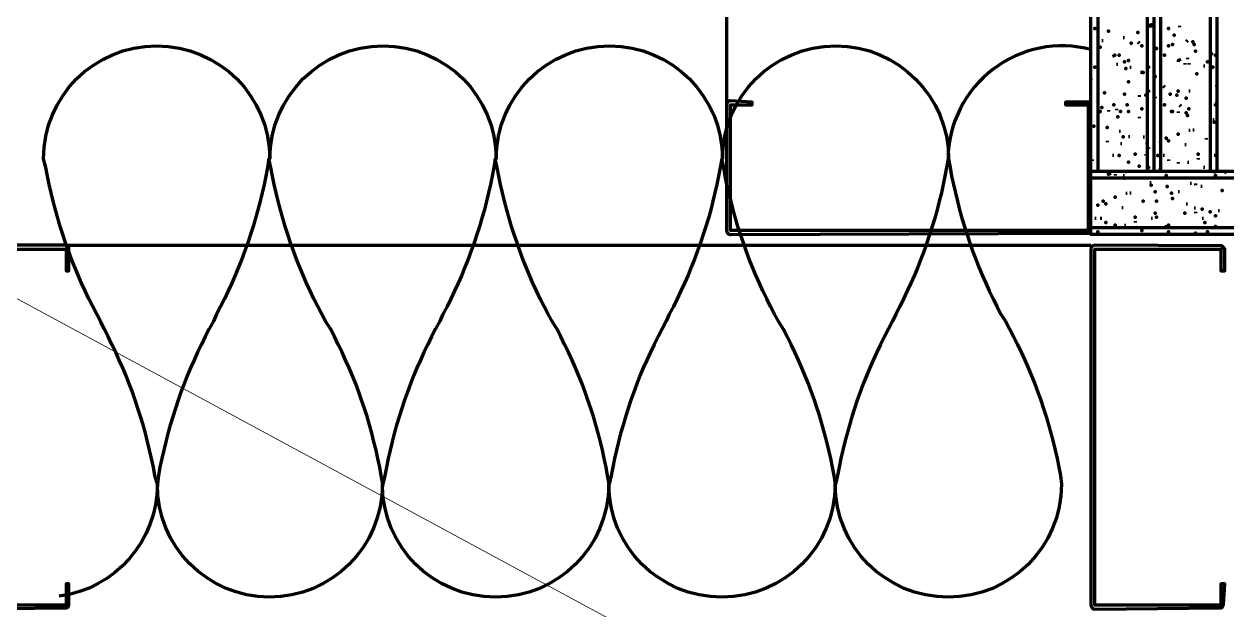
# Model space of a CAD drawing. Extents: x -83.6 to -32.7, y 325.7 to 417.7.
# Drawn here: x -65.46 to -53.48, y 359.05 to 364.89 of the extents above; entities that cross this region are included whole.
import ezdxf

# ---------------------------------------------------------------- set-up
doc = ezdxf.new("R2010")
doc.units = 0
doc.header["$MEASUREMENT"] = 0
for name, color, linetype, lineweight in [('Dt-Line 1', 9, 'Continuous', 0), ('Dt-Line 3', 7, 'Continuous', 15), ('Dt-Text', 121, 'Continuous', 20)]:
    doc.layers.add(name, color=color, linetype=linetype, lineweight=lineweight)
doc.styles.get("Standard").update_dxf_attribs({"font": 'Arial.ttf'})
doc.dimstyles.new('1 & 1 Half', dxfattribs={"dimtxt": 0.75, "dimasz": 0.75, "dimexe": 1, "dimexo": 0.375, "dimgap": 0.5, "dimtad": 1, "dimdec": 4, "dimzin": 3, "dimdsep": 46, "dimlunit": 4, "dimtxsty": 'Standard', "dimblk": 'ARCHTICK', "dimcen": 0.09375, "dimdle": 1, "dimclrd": 253, "dimclre": 253, "dimclrt": 256, "dimadec": 0, "dimazin": 0, "dimtfac": 0.6, "dimtdec": 4, "dimtix": 1, "dimtmove": 2, "dimatfit": 0, "dimfxl": 1, "dimfrac": 1, "dimtolj": 1, "dimtzin": 0, "dimlwd": 9, "dimlwe": 9, "dimarcsym": 0})

# ---------------------------------------------------------------- blocks, each defined once
blk = doc.blocks.new('_ArchTick')
at = {"color": 0, "linetype": 'ByBlock', "const_width": 0.15}
blk.add_lwpolyline([(-0.5, -0.5), (0.5, 0.5)], dxfattribs=at)

msp = doc.modelspace()

# ---------------------------------------------------------------- linework, layer by layer
at = {"layer": 'Dt-Line 1', "linetype": 'Continuous', "lineweight": 158}
for p, q in [((-53.958, 364.868), (-53.958, 364.855)), ((-54.731, 364.721), (-54.718, 364.721)), ((-54.505, 364.748), (-54.518, 364.748)), ((-54.371, 364.708), (-54.358, 364.695)), ((-53.878, 364.721), (-53.891, 364.708)), ((-54.571, 364.481), (-54.585, 364.481)), ((-53.905, 364.495), (-53.905, 364.481)), ((-53.878, 364.548), (-53.878, 364.535)), ((-53.865, 364.495), (-53.865, 364.481)), ((-54.451, 364.455), (-54.438, 364.455)), ((-53.718, 364.468), (-53.705, 364.468)), ((-54.118, 364.268), (-54.105, 364.255)), ((-54.358, 364.175), (-54.358, 364.161)), ((-54.198, 364.161), (-54.198, 364.148)), ((-53.851, 364.215), (-53.865, 364.215)), ((-54.665, 364.028), (-54.665, 364.015)), ((-54.585, 364.041), (-54.585, 364.028)), ((-53.971, 364.015), (-53.971, 364.001)), ((-53.958, 364.081), (-53.945, 364.068)), ((-54.358, 363.961), (-54.358, 363.948)), ((-53.625, 363.935), (-53.611, 363.935)), ((-54.545, 363.815), (-54.558, 363.815)), ((-54.451, 363.761), (-54.465, 363.761)), ((-54.318, 363.761), (-54.305, 363.761)), ((-53.865, 363.828), (-53.851, 363.828)), ((-53.811, 363.828), (-53.825, 363.828)), ((-54.678, 363.721), (-54.678, 363.708)), ((-54.545, 363.695), (-54.531, 363.695)), ((-54.265, 363.655), (-54.265, 363.641)), ((-53.891, 363.681), (-53.905, 363.681)), ((-53.691, 363.748), (-53.691, 363.735)), ((-54.825, 363.535), (-54.825, 363.521)), ((-54.611, 363.575), (-54.625, 363.575)), ((-54.291, 363.588), (-54.291, 363.575)), ((-54.211, 363.548), (-54.211, 363.535)), ((-54.105, 363.575), (-54.118, 363.575)), ((-54.065, 363.535), (-54.065, 363.521)), ((-53.771, 363.548), (-53.771, 363.535)), ((-53.598, 363.575), (-53.611, 363.575)), ((-53.971, 363.508), (-53.971, 363.495)), ((-53.878, 363.508), (-53.865, 363.508)), ((-53.705, 363.455), (-53.718, 363.455)), ((-53.611, 363.415), (-53.611, 363.401)), ((-53.505, 363.415), (-53.491, 363.401)), ((-54.598, 363.388), (-54.598, 363.375)), ((-54.518, 363.375), (-54.505, 363.375)), ((-54.251, 363.308), (-54.238, 363.308)), ((-53.838, 363.295), (-53.851, 363.295)), ((-53.798, 363.295), (-53.798, 363.281)), ((-54.491, 363.201), (-54.478, 363.201)), ((-54.438, 363.201), (-54.451, 363.201)), ((-53.958, 363.215), (-53.971, 363.215)), ((-53.731, 363.268), (-53.745, 363.268)), ((-54.518, 363.055), (-54.531, 363.055)), ((-53.891, 363.095), (-53.878, 363.095)), ((-53.811, 363.055), (-53.798, 363.055)), ((-54.785, 362.948), (-54.798, 362.948)), ((-54.731, 362.948), (-54.745, 362.948)), ((-54.398, 362.921), (-54.398, 362.908)), ((-54.225, 362.948), (-54.238, 362.948)), ((-53.798, 363.015), (-53.798, 363.001)), ((-53.718, 362.948), (-53.731, 362.948)), ((-53.571, 363.028), (-53.558, 363.028)), ((-54.505, 362.881), (-54.491, 362.881)), ((-54.091, 362.881), (-54.091, 362.868))]:
    msp.add_line(p, q, dxfattribs=at)
for points in [[(-54.798, 364.841), (-54.798, 364.841), (-54.798, 364.841)], [(-54.065, 364.841), (-54.065, 364.841), (-54.065, 364.841)], [(-54.665, 364.815), (-54.665, 364.815), (-54.665, 364.815)], [(-54.371, 364.801), (-54.371, 364.801), (-54.371, 364.801)], [(-54.011, 364.775), (-54.011, 364.775), (-54.011, 364.775)], [(-53.825, 364.708), (-53.825, 364.708), (-53.825, 364.708)], [(-54.745, 364.655), (-54.745, 364.655), (-54.745, 364.655)], [(-54.438, 364.695), (-54.438, 364.695), (-54.438, 364.695)], [(-54.331, 364.668), (-54.331, 364.668), (-54.331, 364.668)], [(-54.185, 364.641), (-54.185, 364.641), (-54.185, 364.641)], [(-54.065, 364.668), (-54.065, 364.668), (-54.065, 364.668)], [(-54.025, 364.681), (-54.025, 364.681), (-54.025, 364.681)], [(-53.811, 364.681), (-53.811, 364.681), (-53.811, 364.681)], [(-53.798, 364.615), (-53.798, 364.615), (-53.798, 364.615)], [(-54.625, 364.561), (-54.598, 364.575), (-54.611, 364.575)], [(-54.558, 364.575), (-54.558, 364.575), (-54.558, 364.575)], [(-54.505, 364.508), (-54.505, 364.508), (-54.505, 364.508)], [(-54.465, 364.521), (-54.465, 364.521), (-54.465, 364.521)], [(-54.105, 364.575), (-54.105, 364.575), (-54.105, 364.575)], [(-53.945, 364.535), (-53.971, 364.521), (-53.971, 364.508)], [(-53.678, 364.508), (-53.678, 364.508), (-53.678, 364.508)], [(-53.638, 364.588), (-53.638, 364.588), (-53.638, 364.588)], [(-53.598, 364.575), (-53.598, 364.575), (-53.598, 364.575)], [(-54.798, 364.455), (-54.798, 364.455), (-54.798, 364.455)], [(-54.491, 364.441), (-54.491, 364.441), (-54.491, 364.441)], [(-54.318, 364.401), (-54.345, 364.401)], [(-54.265, 364.455), (-54.265, 364.455), (-54.265, 364.455)], [(-54.198, 364.361), (-54.198, 364.361), (-54.198, 364.361)], [(-53.785, 364.388), (-53.785, 364.388), (-53.785, 364.388)], [(-53.625, 364.455), (-53.625, 364.455), (-53.625, 364.455)], [(-54.838, 364.335), (-54.838, 364.335), (-54.838, 364.335)], [(-54.465, 364.308), (-54.465, 364.308), (-54.465, 364.308)], [(-53.585, 364.268), (-53.585, 364.268), (-53.585, 364.268)], [(-54.705, 364.201), (-54.705, 364.201), (-54.705, 364.201)], [(-54.505, 364.188), (-54.505, 364.188), (-54.505, 364.188)], [(-54.291, 364.175), (-54.291, 364.175), (-54.291, 364.175)], [(-54.265, 364.215), (-54.265, 364.215), (-54.265, 364.215)], [(-54.051, 364.188), (-54.051, 364.188), (-54.051, 364.188)], [(-53.985, 364.175), (-53.985, 364.175), (-53.985, 364.175)], [(-53.971, 364.215), (-53.971, 364.215), (-53.971, 364.215)], [(-53.891, 364.148), (-53.891, 364.148), (-53.891, 364.148)], [(-54.745, 364.015), (-54.745, 364.015), (-54.745, 364.015)], [(-54.731, 364.055), (-54.731, 364.055), (-54.731, 364.055)], [(-54.611, 364.081), (-54.611, 364.081), (-54.611, 364.081)], [(-54.545, 364.015), (-54.545, 364.015), (-54.545, 364.015)], [(-54.478, 364.081), (-54.478, 364.081), (-54.478, 364.081)], [(-54.465, 364.015), (-54.465, 364.015), (-54.465, 364.015)], [(-54.331, 364.041), (-54.331, 364.041), (-54.331, 364.041)], [(-54.105, 364.081), (-54.105, 364.081), (-54.105, 364.081)], [(-53.891, 364.001), (-53.891, 364.001), (-53.891, 364.001)], [(-53.865, 364.041), (-53.865, 364.041), (-53.865, 364.041)], [(-53.598, 364.081), (-53.598, 364.081), (-53.598, 364.081)], [(-53.585, 364.108), (-53.585, 364.108), (-53.585, 364.108)], [(-54.571, 363.961), (-54.571, 363.961), (-54.571, 363.961)], [(-53.878, 363.975), (-53.878, 363.975), (-53.878, 363.975)], [(-53.611, 363.908), (-53.611, 363.908), (-53.611, 363.908)], [(-54.811, 363.868), (-54.811, 363.868), (-54.811, 363.868)], [(-54.678, 363.855), (-54.678, 363.855), (-54.678, 363.855)], [(-54.518, 363.761), (-54.518, 363.761), (-54.518, 363.761)], [(-53.971, 363.788), (-53.971, 363.788), (-53.971, 363.788)], [(-54.278, 363.695), (-54.278, 363.695), (-54.278, 363.695)], [(-54.145, 363.708), (-54.145, 363.708), (-54.145, 363.708)], [(-54.091, 363.748), (-54.091, 363.748), (-54.091, 363.748)], [(-54.065, 363.721), (-54.065, 363.721), (-54.065, 363.721)], [(-54.558, 363.575), (-54.558, 363.575), (-54.558, 363.575)], [(-54.398, 363.588), (-54.398, 363.588), (-54.398, 363.588)], [(-54.171, 363.575), (-54.171, 363.575), (-54.171, 363.575)], [(-53.771, 363.588), (-53.771, 363.588), (-53.771, 363.588)], [(-54.665, 363.388), (-54.638, 363.401)], [(-54.491, 363.415), (-54.491, 363.415), (-54.491, 363.415)], [(-54.465, 363.508), (-54.465, 363.508), (-54.465, 363.508)], [(-54.358, 363.468), (-54.358, 363.468), (-54.358, 363.468)], [(-54.265, 363.455), (-54.265, 363.455), (-54.265, 363.455)], [(-54.145, 363.441), (-54.145, 363.441), (-54.145, 363.441)], [(-54.505, 363.348), (-54.505, 363.348), (-54.505, 363.348)], [(-54.238, 363.281), (-54.238, 363.281), (-54.238, 363.281)], [(-54.091, 363.375), (-54.091, 363.375), (-54.091, 363.375)], [(-53.598, 363.375), (-53.598, 363.375), (-53.598, 363.375)], [(-54.598, 363.161), (-54.598, 363.161), (-54.598, 363.161)], [(-54.198, 363.215), (-54.198, 363.215), (-54.198, 363.215)], [(-54.078, 363.268), (-54.078, 363.268), (-54.078, 363.268)], [(-54.038, 363.201), (-54.038, 363.201), (-54.038, 363.201)], [(-53.531, 363.228), (-53.531, 363.228), (-53.531, 363.228)], [(-54.771, 363.081), (-54.771, 363.081), (-54.771, 363.081)], [(-54.718, 363.121), (-54.718, 363.121), (-54.718, 363.121)], [(-54.691, 363.095), (-54.691, 363.095), (-54.691, 363.095)], [(-54.318, 363.121), (-54.318, 363.121), (-54.318, 363.121)], [(-54.185, 363.121), (-54.185, 363.121), (-54.185, 363.121)], [(-54.025, 363.148), (-54.025, 363.148), (-54.025, 363.148)], [(-53.731, 363.041), (-53.731, 363.041), (-53.731, 363.041)], [(-54.398, 362.961), (-54.398, 362.961), (-54.398, 362.961)], [(-54.198, 363.001), (-54.198, 363.001), (-54.198, 363.001)], [(-54.185, 362.961), (-54.185, 362.961), (-54.185, 362.961)], [(-53.905, 363.001), (-53.905, 363.001), (-53.905, 363.001)], [(-53.651, 363.015), (-53.651, 363.015), (-53.651, 363.015)], [(-53.598, 362.975), (-53.598, 362.975), (-53.598, 362.975)], [(-54.771, 362.815), (-54.771, 362.815), (-54.771, 362.815)], [(-54.691, 362.908), (-54.691, 362.908), (-54.691, 362.908)], [(-54.598, 362.881), (-54.598, 362.881), (-54.598, 362.881)], [(-54.331, 362.828), (-54.331, 362.828), (-54.331, 362.828)], [(-54.065, 362.881), (-54.065, 362.881), (-54.065, 362.881)], [(-54.065, 362.815), (-54.065, 362.815), (-54.065, 362.815)], [(-53.798, 362.801), (-53.798, 362.801), (-53.798, 362.801)], [(-53.705, 362.908), (-53.705, 362.908), (-53.705, 362.908)], [(-53.678, 362.815), (-53.678, 362.815), (-53.678, 362.815)], [(-53.598, 362.868), (-53.598, 362.868), (-53.598, 362.868)]]:
    msp.add_lwpolyline(points, dxfattribs=at)
for points in [[(-54.238, 364.868), (-54.251, 364.868), (-54.251, 364.868), (-54.238, 364.881)], [(-54.038, 364.015), (-54.038, 364.015), (-54.025, 364.015)]]:
    msp.add_lwpolyline(points, close=True, dxfattribs=at)
msp.add_lwpolyline([(-54.836, 364.63, 0.232797), (-55.812, 364.434, 0.232804), (-56.261, 363.541), (-56.275, 363.456), (-56.291, 363.371), (-56.309, 363.287), (-56.327, 363.202), (-56.348, 363.119), (-56.37, 363.035), (-56.393, 362.952), (-56.418, 362.869), (-56.444, 362.787), (-56.471, 362.706), (-56.5, 362.624), (-56.53, 362.544), (-56.562, 362.463), (-56.595, 362.384), (-56.63, 362.305), (-56.666, 362.226), (-56.703, 362.148), (-56.742, 362.071), (-56.782, 361.995), (-56.813, 361.924), (-56.854, 361.848), (-56.894, 361.771), (-56.933, 361.694), (-56.97, 361.616), (-57.006, 361.538), (-57.04, 361.459), (-57.074, 361.379), (-57.105, 361.299), (-57.136, 361.218), (-57.165, 361.137), (-57.192, 361.055), (-57.218, 360.973), (-57.243, 360.89), (-57.266, 360.807), (-57.288, 360.724), (-57.308, 360.64), (-57.327, 360.556), (-57.345, 360.471), (-57.361, 360.386), (-57.381, 360.301), (-57.395, 360.387), (-57.411, 360.472), (-57.429, 360.556), (-57.448, 360.641), (-57.468, 360.724), (-57.49, 360.808), (-57.513, 360.891), (-57.538, 360.974), (-57.564, 361.056), (-57.591, 361.137), (-57.62, 361.219), (-57.651, 361.299), (-57.682, 361.379), (-57.716, 361.459), (-57.75, 361.538), (-57.786, 361.617), (-57.823, 361.694), (-57.862, 361.772), (-57.902, 361.848), (-57.946, 361.919), (-57.987, 361.995), (-58.027, 362.071), (-58.066, 362.148), (-58.103, 362.226), (-58.139, 362.305), (-58.174, 362.384), (-58.207, 362.463), (-58.239, 362.544), (-58.269, 362.624), (-58.298, 362.706), (-58.326, 362.787), (-58.352, 362.869), (-58.376, 362.952), (-58.4, 363.035), (-58.421, 363.119), (-58.442, 363.202), (-58.461, 363.287), (-58.478, 363.371), (-58.494, 363.456), (-58.514, 363.541), (-58.529, 363.456), (-58.544, 363.371), (-58.562, 363.287), (-58.581, 363.202), (-58.601, 363.119), (-58.623, 363.035), (-58.646, 362.952), (-58.671, 362.869), (-58.697, 362.787), (-58.724, 362.706), (-58.753, 362.624), (-58.784, 362.544), (-58.816, 362.463), (-58.849, 362.384), (-58.883, 362.305), (-58.919, 362.226), (-58.956, 362.148), (-58.995, 362.071), (-59.035, 361.995), (-59.066, 361.924), (-59.107, 361.848), (-59.147, 361.771), (-59.186, 361.694), (-59.223, 361.616), (-59.259, 361.538), (-59.294, 361.459), (-59.327, 361.379), (-59.359, 361.299), (-59.389, 361.218), (-59.418, 361.137), (-59.446, 361.055), (-59.472, 360.973), (-59.496, 360.89), (-59.52, 360.807), (-59.541, 360.724), (-59.562, 360.64), (-59.581, 360.556), (-59.598, 360.471), (-59.614, 360.386), (-59.634, 360.301), (-59.649, 360.387), (-59.665, 360.472), (-59.682, 360.556), (-59.701, 360.641), (-59.721, 360.724), (-59.743, 360.808), (-59.766, 360.891), (-59.791, 360.974), (-59.817, 361.056), (-59.845, 361.137), (-59.874, 361.219), (-59.904, 361.299), (-59.936, 361.379), (-59.969, 361.459), (-60.003, 361.538), (-60.039, 361.617), (-60.077, 361.694), (-60.115, 361.772), (-60.155, 361.848), (-60.199, 361.919), (-60.241, 361.995), (-60.281, 362.071), (-60.319, 362.148), (-60.357, 362.226), (-60.393, 362.305), (-60.427, 362.384), (-60.46, 362.463), (-60.492, 362.544), (-60.522, 362.624), (-60.551, 362.706), (-60.579, 362.787), (-60.605, 362.869), (-60.63, 362.952), (-60.653, 363.035), (-60.675, 363.119), (-60.695, 363.202), (-60.714, 363.287), (-60.731, 363.371), (-60.747, 363.456), (-60.767, 363.541), (-60.782, 363.456), (-60.798, 363.371), (-60.815, 363.287), (-60.834, 363.202), (-60.854, 363.119), (-60.876, 363.035), (-60.9, 362.952), (-60.924, 362.869), (-60.95, 362.787), (-60.978, 362.706), (-61.007, 362.624), (-61.037, 362.544), (-61.069, 362.463), (-61.102, 362.384), (-61.137, 362.305), (-61.172, 362.226), (-61.21, 362.148), (-61.248, 362.071), (-61.289, 361.995), (-61.319, 361.924), (-61.361, 361.848), (-61.401, 361.771), (-61.439, 361.694), (-61.477, 361.616), (-61.513, 361.538), (-61.547, 361.459), (-61.58, 361.379), (-61.612, 361.299), (-61.642, 361.218), (-61.671, 361.137), (-61.699, 361.055), (-61.725, 360.973), (-61.75, 360.89), (-61.773, 360.807), (-61.795, 360.724), (-61.815, 360.64), (-61.834, 360.556), (-61.851, 360.471), (-61.867, 360.386), (-61.887, 360.301), (-61.902, 360.387), (-61.918, 360.472), (-61.935, 360.556), (-61.954, 360.641), (-61.975, 360.724), (-61.996, 360.808), (-62.02, 360.891), (-62.044, 360.974), (-62.07, 361.056), (-62.098, 361.137), (-62.127, 361.219), (-62.157, 361.299), (-62.189, 361.379), (-62.222, 361.459), (-62.257, 361.538), (-62.293, 361.617), (-62.33, 361.694), (-62.369, 361.772), (-62.409, 361.848), (-62.453, 361.919), (-62.494, 361.995), (-62.534, 362.071), (-62.573, 362.148), (-62.61, 362.226), (-62.646, 362.305), (-62.68, 362.384), (-62.714, 362.463), (-62.745, 362.544), (-62.776, 362.624), (-62.805, 362.706), (-62.832, 362.787), (-62.858, 362.869), (-62.883, 362.952), (-62.906, 363.035), (-62.928, 363.119), (-62.948, 363.202), (-62.967, 363.287), (-62.985, 363.371), (-63.001, 363.456), (-63.021, 363.541), (-63.035, 363.456), (-63.051, 363.371), (-63.069, 363.287), (-63.087, 363.202), (-63.108, 363.119), (-63.13, 363.035), (-63.153, 362.952), (-63.178, 362.869), (-63.204, 362.787), (-63.231, 362.706), (-63.26, 362.624), (-63.29, 362.544), (-63.322, 362.463), (-63.355, 362.384), (-63.39, 362.305), (-63.426, 362.226), (-63.463, 362.148), (-63.502, 362.071), (-63.542, 361.995), (-63.573, 361.924), (-63.614, 361.848), (-63.654, 361.771), (-63.693, 361.694), (-63.73, 361.616), (-63.766, 361.538), (-63.8, 361.459), (-63.834, 361.379), (-63.865, 361.299), (-63.896, 361.218), (-63.925, 361.137), (-63.952, 361.055), (-63.978, 360.973), (-64.003, 360.89), (-64.026, 360.807), (-64.048, 360.724), (-64.068, 360.64), (-64.087, 360.556), (-64.105, 360.471), (-64.121, 360.386), (-64.131, 360.301), (-64.155, 360.387), (-64.171, 360.472), (-64.189, 360.556), (-64.208, 360.641), (-64.228, 360.724), (-64.25, 360.808), (-64.273, 360.891), (-64.298, 360.974), (-64.324, 361.056), (-64.351, 361.137), (-64.38, 361.219), (-64.411, 361.299), (-64.442, 361.379), (-64.476, 361.459), (-64.51, 361.538), (-64.546, 361.617), (-64.583, 361.694), (-64.622, 361.772), (-64.662, 361.848), (-64.693, 361.919), (-64.734, 361.995), (-64.774, 362.071), (-64.813, 362.148), (-64.85, 362.226), (-64.886, 362.305), (-64.92, 362.384), (-64.954, 362.463), (-64.985, 362.544), (-65.016, 362.624), (-65.045, 362.706), (-65.072, 362.787), (-65.098, 362.869), (-65.123, 362.952), (-65.146, 363.035), (-65.168, 363.119), (-65.188, 363.202), (-65.207, 363.287), (-65.225, 363.371), (-65.241, 363.456), (-65.265, 363.541, -0.4142), (-64.138, 364.668, -0.414196), (-63.011, 363.541, -0.4142), (-61.885, 364.668, -0.414197), (-60.758, 363.541, -0.4142), (-59.631, 364.668, -0.414197), (-58.505, 363.541, -0.4142), (-57.378, 364.668, -0.414196), (-56.255, 363.541), (-56.241, 363.456), (-56.225, 363.371), (-56.207, 363.287), (-56.188, 363.202), (-56.168, 363.119), (-56.146, 363.035), (-56.123, 362.952), (-56.098, 362.869), (-56.072, 362.787), (-56.045, 362.706), (-56.016, 362.624), (-55.985, 362.544), (-55.954, 362.463), (-55.92, 362.384), (-55.886, 362.305), (-55.85, 362.226), (-55.813, 362.148), (-55.774, 362.071), (-55.734, 361.995), (-55.69, 361.924), (-55.649, 361.848), (-55.609, 361.772), (-55.57, 361.694), (-55.533, 361.617), (-55.497, 361.538), (-55.462, 361.459), (-55.429, 361.379), (-55.397, 361.299), (-55.367, 361.219), (-55.338, 361.137), (-55.31, 361.056), (-55.284, 360.974), (-55.26, 360.891), (-55.236, 360.808), (-55.215, 360.724), (-55.194, 360.641), (-55.175, 360.556), (-55.158, 360.472), (-55.142, 360.387), (-55.131, 360.301, -0.414213), (-56.258, 359.175, -0.414213), (-57.385, 360.301, -0.414213), (-58.511, 359.175, -0.414213), (-59.638, 360.301, -0.414213), (-60.765, 359.175, -0.414213), (-61.891, 360.301, -0.414213), (-63.018, 359.175, -0.414213), (-64.131, 360.301, -0.375862), (-65.109, 359.184)], format="xyb", dxfattribs=at)
for p in [(-54.798, 364.841), (-54.251, 364.868), (-54.238, 364.868), (-54.065, 364.841), (-54.665, 364.815), (-54.371, 364.801), (-54.011, 364.775), (-53.825, 364.708), (-54.745, 364.655), (-54.438, 364.695), (-54.331, 364.668), (-54.185, 364.641), (-54.065, 364.668), (-54.025, 364.681), (-53.811, 364.681), (-53.798, 364.615), (-54.558, 364.575), (-54.505, 364.508), (-54.465, 364.521), (-54.105, 364.575), (-53.678, 364.508), (-53.638, 364.588), (-53.598, 364.575), (-54.798, 364.455), (-54.491, 364.441), (-54.318, 364.401), (-54.265, 364.455), (-54.198, 364.361), (-53.785, 364.388), (-53.625, 364.455), (-54.838, 364.335), (-54.465, 364.308), (-53.585, 364.268), (-54.705, 364.201), (-54.505, 364.188), (-54.291, 364.175), (-54.265, 364.215), (-54.051, 364.188), (-53.985, 364.175), (-53.971, 364.215), (-53.891, 364.148), (-54.745, 364.015), (-54.731, 364.055), (-54.611, 364.081), (-54.545, 364.015), (-54.478, 364.081), (-54.465, 364.015), (-54.331, 364.041), (-54.105, 364.081), (-54.038, 364.015), (-54.025, 364.015), (-53.891, 364.001), (-53.865, 364.041), (-53.598, 364.081), (-53.585, 364.108), (-54.571, 363.961), (-53.878, 363.975), (-53.611, 363.908), (-54.811, 363.868), (-54.678, 363.855), (-54.518, 363.761), (-53.971, 363.788), (-54.278, 363.695), (-54.145, 363.708), (-54.091, 363.748), (-54.065, 363.721), (-54.558, 363.575), (-54.398, 363.588), (-54.171, 363.575), (-53.771, 363.588), (-54.491, 363.415), (-54.465, 363.508), (-54.358, 363.468), (-54.265, 363.455), (-54.145, 363.441), (-54.665, 363.388), (-54.505, 363.348), (-54.238, 363.281), (-54.091, 363.375), (-53.598, 363.375), (-54.598, 363.161), (-54.198, 363.215), (-54.078, 363.268), (-54.038, 363.201), (-53.531, 363.228), (-54.771, 363.081), (-54.718, 363.121), (-54.691, 363.095), (-54.318, 363.121), (-54.185, 363.121), (-54.025, 363.148), (-53.731, 363.041), (-54.398, 362.961), (-54.198, 363.001), (-54.185, 362.961), (-53.905, 363.001), (-53.651, 363.015), (-53.598, 362.975), (-54.771, 362.815), (-54.691, 362.908), (-54.598, 362.881), (-54.331, 362.828), (-54.065, 362.881), (-54.065, 362.815), (-53.798, 362.801), (-53.705, 362.908), (-53.678, 362.815), (-53.598, 362.868)]:
    msp.add_point(p, dxfattribs=at)
at = {"layer": 'Dt-Line 3', "linetype": 'Continuous', "lineweight": 158}
for p, q in [((-54.771, 392.575), (-54.771, 363.415)), ((-54.145, 392.575), (-54.145, 363.415)), ((-53.651, 392.575), (-53.651, 363.415)), ((-58.465, 372.028), (-58.465, 363.348)), ((-46.211, 363.348), (-54.838, 363.348)), ((-46.211, 362.855), (-54.838, 362.855)), ((-65.038, 362.681), (-54.838, 362.681))]:
    msp.add_line(p, q, dxfattribs=at)
at = {"layer": 'Dt-Line 3', "linetype": 'Continuous', "lineweight": 211}
for p, q in [((-54.211, 392.575), (-54.211, 363.415)), ((-53.585, 392.575), (-53.585, 363.415)), ((-46.211, 363.415), (-54.838, 363.415))]:
    msp.add_line(p, q, dxfattribs=at)
msp.add_lwpolyline([(-46.211, 362.788), (-54.838, 362.788), (-54.838, 392.575)], dxfattribs=at)
at = {"layer": 'Dt-Line 3', "linetype": 'Continuous', "lineweight": 158}
msp.add_lwpolyline([(-54.291, 392.575), (-54.278, 363.415)], dxfattribs=at)
at = {"layer": 'Dt-Line 3', "linetype": 'Continuous', "lineweight": 211}
for points in [[(-54.865, 364.108), (-55.091, 364.108), (-55.091, 364.081), (-54.865, 364.081), (-54.865, 362.828), (-58.425, 362.828), (-58.425, 364.081), (-58.211, 364.081), (-58.211, 364.108), (-58.431, 364.121, 0.414204), (-58.465, 364.081), (-58.465, 362.835, 0.414219), (-58.425, 362.788), (-54.871, 362.801, 0.414201), (-54.838, 362.828), (-54.838, 364.088, 0.414185)], [(-65.011, 359.095), (-65.011, 359.308), (-65.038, 359.308), (-65.038, 359.095), (-66.291, 359.095), (-66.291, 362.641), (-65.038, 362.641), (-65.038, 362.428), (-65.011, 362.428), (-65.011, 362.648, 0.414237), (-65.038, 362.681), (-66.298, 362.681, 0.414255), (-66.331, 362.641), (-66.331, 359.101, 0.414182), (-66.291, 359.055), (-65.045, 359.068, 0.414164)]]:
    msp.add_lwpolyline(points, format="xyb", close=True, dxfattribs=at)
msp.add_lwpolyline([(-53.551, 362.681), (-53.536, 362.677), (-53.505, 362.641), (-53.536, 362.677), (-54.805, 362.681, 0.414238), (-54.838, 362.641), (-54.838, 359.101, 0.414165), (-54.798, 359.055), (-53.551, 359.068, 0.414165), (-53.518, 359.101), (-53.505, 359.308), (-53.545, 359.308), (-53.545, 359.095), (-54.798, 359.095), (-54.798, 362.641), (-53.545, 362.641), (-53.545, 362.428), (-53.505, 362.428), (-53.505, 362.641)], format="xyb", dxfattribs=at)

# ---------------------------------------------------------------- leaders
at = {"layer": 'Dt-Text'}
msp.add_leader([(-69.718, 364.415), (-51.331, 354.468), (-49.358, 354.468)], dimstyle='1 & 1 Half', override={"dimgap": 0.5, "dimtad": 0}, dxfattribs=at)

doc.saveas('drawing.dxf')
